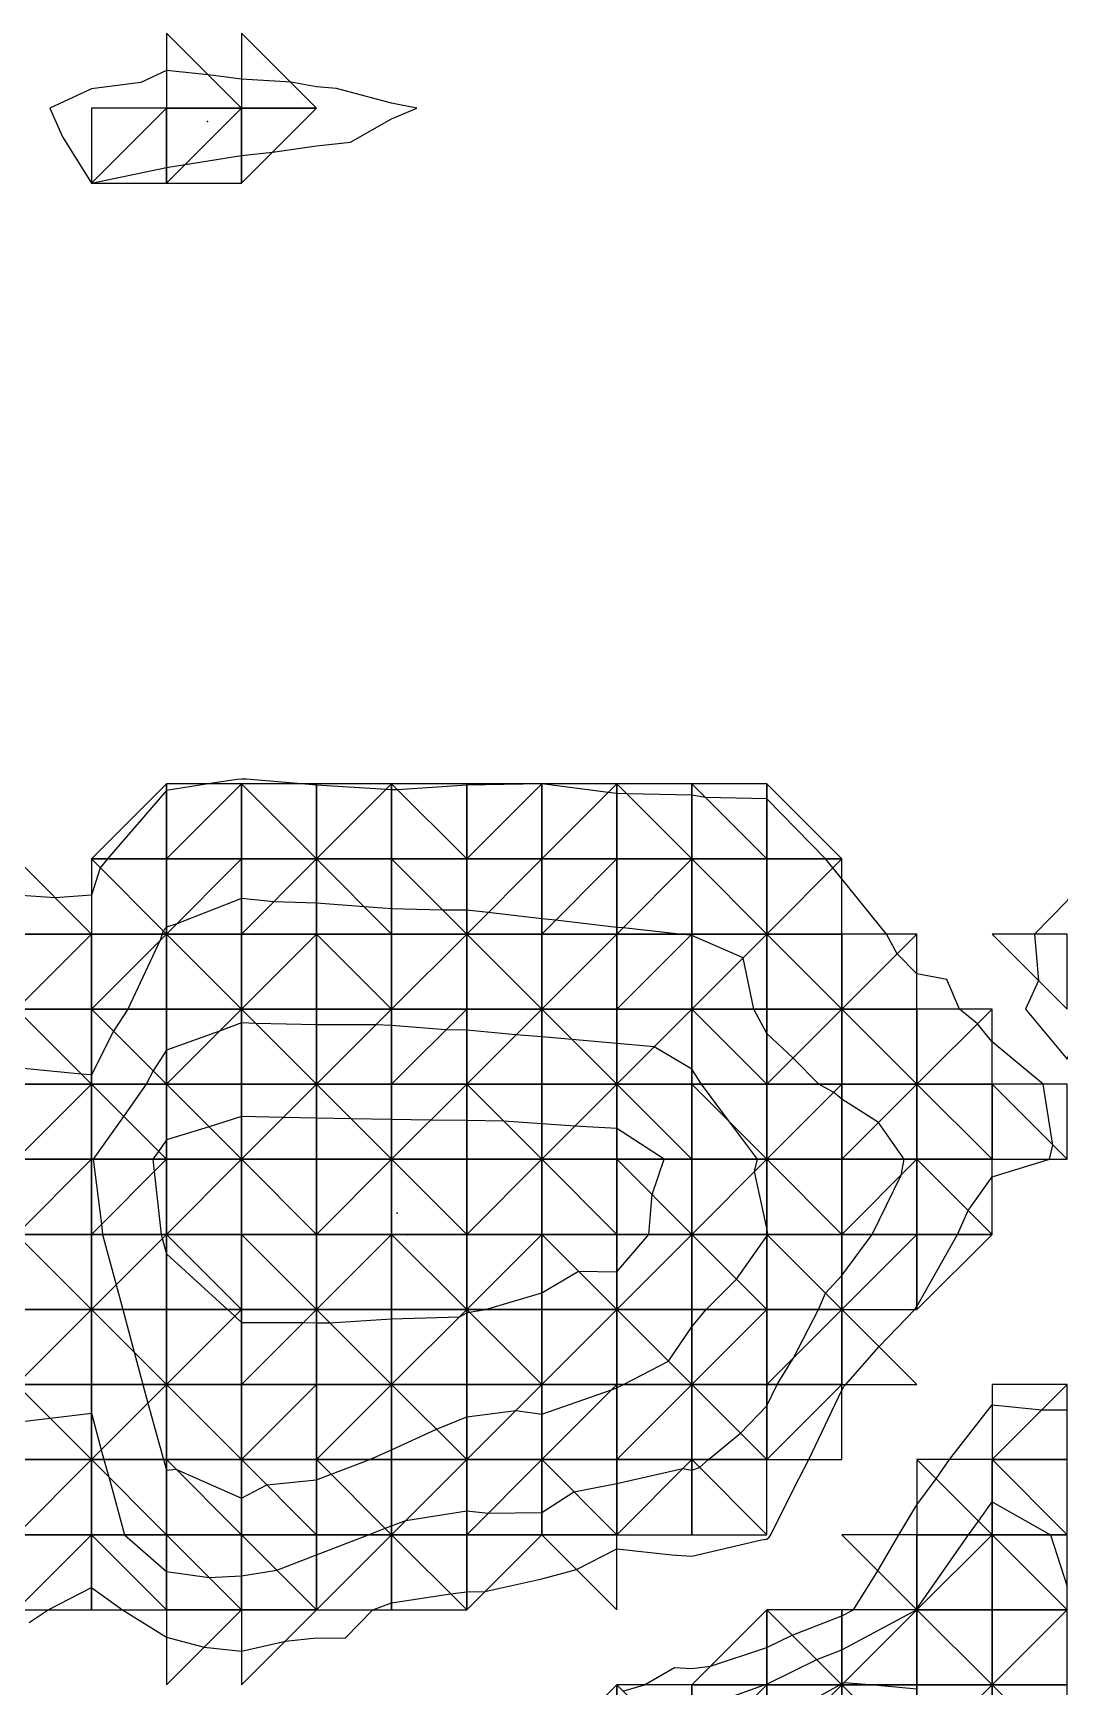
# Model space of a CAD drawing. Header units: metres. Extents: x 4732344 to 4732577, y 2266116 to 2266284.
# Drawn here: x 4732522.39 to 4732529.23, y 2266236.22 to 2266247.23 of the extents above; entities that cross this region are included whole.
import ezdxf

# ---------------------------------------------------------------- set-up
doc = ezdxf.new("R2010")
doc.units = ezdxf.units.M
doc.layers.add('TIN', color=5, linetype='Continuous')

msp = doc.modelspace()

# ---------------------------------------------------------------- linework, layer by layer
at = {"layer": 'corte', "color": 1}
for points in [[(4732526.32, 2266236.194, 1328.571), (4732526.464, 2266236.235, 1328.583), (4732526.663, 2266236.351, 1328.591), (4732526.779, 2266236.345, 1328.606), (4732526.903, 2266236.359, 1328.61), (4732527.279, 2266236.484, 1328.612), (4732527.447, 2266236.567, 1328.613), (4732527.779, 2266236.694, 1328.617), (4732527.855, 2266236.735, 1328.617), (4732528.019, 2266236.995, 1328.605), (4732528.157, 2266237.235, 1328.593), (4732528.279, 2266237.435, 1328.583), (4732528.406, 2266237.608, 1328.575), (4732528.495, 2266237.735, 1328.57), (4732528.779, 2266238.099, 1328.567), (4732529.11, 2266238.066, 1328.613), (4732529.279, 2266238.066, 1328.637)], [(4732526.779, 2266236.063, 1328.532), (4732527.264, 2266236.235, 1328.528), (4732527.279, 2266236.24, 1328.529), (4732527.611, 2266236.403, 1328.531), (4732527.779, 2266236.468, 1328.533), (4732528.275, 2266236.735, 1328.535), (4732528.276, 2266236.738, 1328.535), (4732528.279, 2266236.742, 1328.534), (4732528.622, 2266237.235, 1328.512), (4732528.689, 2266237.325, 1328.508), (4732528.779, 2266237.454, 1328.502), (4732529.169, 2266237.235, 1328.534), (4732529.279, 2266236.889, 1328.565)], [(4732527.279, 2266235.966, 1328.448), (4732527.764, 2266236.235, 1328.449), (4732527.774, 2266236.24, 1328.449), (4732527.779, 2266236.242, 1328.449), (4732527.794, 2266236.25, 1328.449), (4732527.993, 2266236.235, 1328.458), (4732528.279, 2266236.208, 1328.472)]]:
    msp.add_polyline3d(points, dxfattribs=at)
at = {"layer": 'lleno', "color": 3}
for points in [[(4732524.779, 2266246.768, 1328.031), (4732524.411, 2266246.867, 1328.02), (4732524.279, 2266246.878, 1328.015), (4732524.107, 2266246.907, 1328.01), (4732523.779, 2266246.929, 1327.998), (4732523.557, 2266246.957, 1327.991), (4732523.279, 2266246.985, 1327.981), (4732523.109, 2266246.905, 1327.975), (4732522.779, 2266246.863, 1327.962), (4732522.501, 2266246.735, 1327.951), (4732522.587, 2266246.543, 1327.951), (4732522.779, 2266246.235, 1327.954), (4732523.279, 2266246.34, 1327.973), (4732523.404, 2266246.36, 1327.977), (4732523.779, 2266246.419, 1327.99), (4732523.985, 2266246.441, 1327.996), (4732524.279, 2266246.485, 1328.006), (4732524.506, 2266246.508, 1328.016), (4732524.779, 2266246.664, 1328.029), (4732524.946, 2266246.735, 1328.036), (4732524.779, 2266246.768, 1328.031)], [(4732522.364, 2266236.65, 1328.211), (4732522.491, 2266236.735, 1328.217), (4732522.779, 2266236.883, 1328.263), (4732522.986, 2266236.735, 1328.287), (4732523.279, 2266236.553, 1328.339), (4732523.529, 2266236.485, 1328.384), (4732523.779, 2266236.459, 1328.422), (4732524.071, 2266236.527, 1328.449), (4732524.279, 2266236.548, 1328.472), (4732524.469, 2266236.545, 1328.495), (4732524.654, 2266236.735, 1328.497), (4732524.779, 2266236.781, 1328.509), (4732525.172, 2266236.842, 1328.552), (4732525.279, 2266236.855, 1328.564), (4732525.4, 2266236.856, 1328.579), (4732525.779, 2266236.942, 1328.619), (4732526.01, 2266237.004, 1328.643), (4732526.279, 2266237.142, 1328.666), (4732526.645, 2266237.101, 1328.714), (4732526.779, 2266237.092, 1328.731), (4732527.244, 2266237.2, 1328.758), (4732527.279, 2266237.206, 1328.759), (4732527.295, 2266237.219, 1328.758), (4732527.306, 2266237.235, 1328.758), (4732527.462, 2266237.552, 1328.741), (4732527.558, 2266237.735, 1328.731), (4732527.779, 2266238.197, 1328.706), (4732527.792, 2266238.222, 1328.704), (4732527.805, 2266238.235, 1328.704), (4732528.026, 2266238.488, 1328.694), (4732528.265, 2266238.735, 1328.717), (4732528.279, 2266238.754, 1328.719), (4732528.548, 2266239.235, 1328.775), (4732528.619, 2266239.395, 1328.791), (4732528.779, 2266239.619, 1328.821), (4732529.161, 2266239.735, 1328.867), (4732529.184, 2266239.83, 1328.858), (4732529.119, 2266240.235, 1328.796), (4732528.779, 2266240.518, 1328.711), (4732528.682, 2266240.638, 1328.682), (4732528.562, 2266240.735, 1328.652), (4732528.477, 2266240.933, 1328.614), (4732528.279, 2266240.971, 1328.581), (4732528.147, 2266241.103, 1328.545), (4732528.077, 2266241.235, 1328.518), (4732527.779, 2266241.603, 1328.428), (4732527.719, 2266241.675, 1328.41), (4732527.67, 2266241.735, 1328.395), (4732527.279, 2266242.135, 1328.288), (4732526.87, 2266242.144, 1328.267), (4732526.779, 2266242.161, 1328.262), (4732526.345, 2266242.169, 1328.243), (4732526.279, 2266242.17, 1328.241), (4732526.221, 2266242.177, 1328.237), (4732525.779, 2266242.235, 1328.213), (4732525.279, 2266242.227, 1328.195), (4732524.818, 2266242.196, 1328.189), (4732524.779, 2266242.196, 1328.189), (4732524.742, 2266242.198, 1328.188), (4732524.279, 2266242.227, 1328.174), (4732524.179, 2266242.235, 1328.171), (4732523.81, 2266242.266, 1328.133), (4732523.779, 2266242.266, 1328.129), (4732523.75, 2266242.264, 1328.125), (4732523.557, 2266242.235, 1328.102), (4732523.279, 2266242.19, 1328.095), (4732522.887, 2266241.735, 1328.128), (4732522.838, 2266241.676, 1328.133), (4732522.779, 2266241.494, 1328.149), (4732522.537, 2266241.477, 1328.144), (4732522.279, 2266241.493, 1328.135)], [(4732529.779, 2266241.105, 1328.776), (4732529.882, 2266241.235, 1328.774), (4732530.048, 2266241.466, 1328.767), (4732530.279, 2266241.678, 1328.772), (4732530.334, 2266241.735, 1328.772), (4732530.279, 2266241.848, 1328.75), (4732530.141, 2266242.097, 1328.698), (4732529.85, 2266242.235, 1328.639), (4732529.797, 2266242.253, 1328.629), (4732529.779, 2266242.257, 1328.626), (4732529.753, 2266242.261, 1328.622), (4732529.729, 2266242.235, 1328.622), (4732529.461, 2266242.053, 1328.608), (4732529.421, 2266241.735, 1328.644), (4732529.279, 2266241.457, 1328.66), (4732529.062, 2266241.235, 1328.658), (4732529.089, 2266240.925, 1328.702), (4732529.003, 2266240.735, 1328.715), (4732529.279, 2266240.402, 1328.797), (4732529.377, 2266240.637, 1328.781), (4732529.422, 2266240.735, 1328.774), (4732529.779, 2266241.105, 1328.776)], [(4732526.279, 2266237.577, 1328.734), (4732526.719, 2266237.675, 1328.78), (4732526.779, 2266237.665, 1328.789), (4732526.831, 2266237.683, 1328.794), (4732526.891, 2266237.735, 1328.797), (4732527.103, 2266237.911, 1328.799), (4732527.279, 2266238.093, 1328.793), (4732527.347, 2266238.235, 1328.785), (4732527.453, 2266238.409, 1328.777), (4732527.623, 2266238.735, 1328.76), (4732527.67, 2266238.844, 1328.753), (4732527.779, 2266238.961, 1328.756), (4732527.981, 2266239.235, 1328.794), (4732528.174, 2266239.63, 1328.836), (4732528.194, 2266239.735, 1328.829), (4732528.023, 2266239.979, 1328.773), (4732527.779, 2266240.135, 1328.718), (4732527.724, 2266240.18, 1328.705), (4732527.626, 2266240.235, 1328.684), (4732527.453, 2266240.409, 1328.636), (4732527.279, 2266240.573, 1328.59), (4732527.191, 2266240.735, 1328.557), (4732527.12, 2266241.076, 1328.503), (4732526.779, 2266241.226, 1328.472), (4732526.771, 2266241.227, 1328.471), (4732526.696, 2266241.235, 1328.467), (4732526.321, 2266241.277, 1328.447), (4732526.279, 2266241.278, 1328.446), (4732525.871, 2266241.327, 1328.424), (4732525.779, 2266241.337, 1328.421), (4732525.423, 2266241.379, 1328.408), (4732525.279, 2266241.393, 1328.403), (4732525.121, 2266241.393, 1328.4), (4732524.779, 2266241.404, 1328.392), (4732524.598, 2266241.416, 1328.387), (4732524.279, 2266241.441, 1328.377), (4732523.994, 2266241.45, 1328.37), (4732523.779, 2266241.472, 1328.344), (4732523.348, 2266241.304, 1328.307), (4732523.279, 2266241.281, 1328.301), (4732523.258, 2266241.256, 1328.301), (4732523.251, 2266241.235, 1328.303), (4732523.238, 2266241.194, 1328.307), (4732523.022, 2266240.735, 1328.343), (4732522.926, 2266240.588, 1328.351), (4732522.779, 2266240.297, 1328.372), (4732522.711, 2266240.303, 1328.364), (4732522.279, 2266240.343, 1328.348)], [(4732525.779, 2266238.038, 1328.738), (4732526.244, 2266238.2, 1328.783), (4732526.279, 2266238.212, 1328.787), (4732526.324, 2266238.235, 1328.791), (4732526.624, 2266238.39, 1328.816), (4732526.779, 2266238.62, 1328.818), (4732526.875, 2266238.735, 1328.821), (4732527.077, 2266238.937, 1328.822), (4732527.279, 2266239.222, 1328.809), (4732527.283, 2266239.231, 1328.809), (4732527.286, 2266239.235, 1328.809), (4732527.279, 2266239.277, 1328.805), (4732527.197, 2266239.653, 1328.797), (4732527.217, 2266239.735, 1328.79), (4732527.029, 2266239.985, 1328.731), (4732526.843, 2266240.235, 1328.691), (4732526.779, 2266240.335, 1328.677), (4732526.529, 2266240.485, 1328.649), (4732526.279, 2266240.507, 1328.639), (4732525.982, 2266240.532, 1328.63), (4732525.779, 2266240.55, 1328.624), (4732525.607, 2266240.563, 1328.619), (4732525.279, 2266240.596, 1328.608), (4732525.141, 2266240.598, 1328.605), (4732524.779, 2266240.627, 1328.593), (4732524.674, 2266240.63, 1328.591), (4732524.279, 2266240.63, 1328.583), (4732523.874, 2266240.64, 1328.574), (4732523.779, 2266240.643, 1328.564), (4732523.633, 2266240.589, 1328.551), (4732523.279, 2266240.462, 1328.519), (4732523.19, 2266240.324, 1328.526), (4732523.144, 2266240.235, 1328.533), (4732522.993, 2266240.021, 1328.543), (4732522.791, 2266239.735, 1328.555), (4732522.846, 2266239.302, 1328.561), (4732522.853, 2266239.235, 1328.56), (4732522.943, 2266238.899, 1328.56), (4732522.988, 2266238.735, 1328.561), (4732523.064, 2266238.45, 1328.561), (4732523.122, 2266238.235, 1328.561), (4732523.155, 2266238.111, 1328.561), (4732523.259, 2266237.735, 1328.562), (4732523.279, 2266237.664, 1328.562), (4732523.342, 2266237.672, 1328.572), (4732523.779, 2266237.478, 1328.621), (4732523.947, 2266237.567, 1328.627), (4732524.279, 2266237.6, 1328.635), (4732524.376, 2266237.638, 1328.639), (4732524.634, 2266237.735, 1328.647), (4732524.779, 2266237.801, 1328.653), (4732525.077, 2266237.937, 1328.664), (4732525.279, 2266238.02, 1328.678), (4732525.606, 2266238.062, 1328.715), (4732525.779, 2266238.038, 1328.738)], [(4732524.509, 2266240.005, 1328.769), (4732524.279, 2266240.01, 1328.764), (4732524.057, 2266240.013, 1328.759), (4732523.779, 2266240.019, 1328.753), (4732523.563, 2266239.951, 1328.733), (4732523.279, 2266239.864, 1328.706), (4732523.226, 2266239.788, 1328.709), (4732523.188, 2266239.735, 1328.711), (4732523.198, 2266239.654, 1328.724), (4732523.244, 2266239.235, 1328.715), (4732523.251, 2266239.207, 1328.715), (4732523.279, 2266239.106, 1328.715), (4732523.685, 2266238.735, 1328.759), (4732523.734, 2266238.69, 1328.764), (4732523.779, 2266238.649, 1328.763), (4732524.193, 2266238.649, 1328.772), (4732524.279, 2266238.647, 1328.773), (4732524.367, 2266238.647, 1328.775), (4732524.779, 2266238.672, 1328.784), (4732525.231, 2266238.687, 1328.794), (4732525.279, 2266238.712, 1328.796), (4732525.298, 2266238.716, 1328.796), (4732525.404, 2266238.735, 1328.799), (4732525.779, 2266238.845, 1328.811), (4732526.025, 2266238.989, 1328.821), (4732526.279, 2266238.985, 1328.83), (4732526.493, 2266239.235, 1328.839), (4732526.514, 2266239.5, 1328.849), (4732526.594, 2266239.735, 1328.846), (4732526.279, 2266239.94, 1328.813), (4732525.999, 2266239.955, 1328.806), (4732525.779, 2266239.972, 1328.799), (4732525.526, 2266239.988, 1328.792), (4732525.279, 2266239.993, 1328.786), (4732525.04, 2266239.996, 1328.781), (4732524.779, 2266239.999, 1328.775), (4732524.509, 2266240.005, 1328.769)], [(4732522.279, 2266237.985, 1328.357), (4732522.503, 2266238.011, 1328.366), (4732522.779, 2266238.044, 1328.406), (4732522.844, 2266237.8, 1328.406), (4732522.862, 2266237.735, 1328.406), (4732522.894, 2266237.62, 1328.407), (4732522.999, 2266237.235, 1328.407), (4732523.279, 2266236.99, 1328.438), (4732523.564, 2266236.95, 1328.476), (4732523.779, 2266236.96, 1328.502), (4732524.015, 2266236.999, 1328.508), (4732524.279, 2266237.1, 1328.524), (4732524.625, 2266237.235, 1328.556), (4732524.736, 2266237.278, 1328.567), (4732524.779, 2266237.294, 1328.571), (4732524.874, 2266237.33, 1328.58), (4732525.279, 2266237.395, 1328.625), (4732525.422, 2266237.378, 1328.643), (4732525.779, 2266237.382, 1328.687), (4732525.993, 2266237.521, 1328.703), (4732526.279, 2266237.577, 1328.734)]]:
    msp.add_polyline3d(points, dxfattribs=at)
at = {"layer": 'lleno_centroid', "color": 2}
for p in [(4732523.553, 2266246.647, 1327.987), (4732524.815, 2266239.376, 1328.811), (4732524.886, 2266239.232, 1328.707)]:
    msp.add_point(p, dxfattribs=at)
at = {"layer": 'TIN', "color": 5}
for points in [[(4732523.779, 2266246.735, 0.112), (4732523.279, 2266247.235, 0.085), (4732523.279, 2266246.735, 0.115)], [(4732523.779, 2266247.235, 0.081), (4732523.779, 2266246.735, 0.112), (4732524.279, 2266246.735, 0.11)], [(4732523.279, 2266246.235, 0.096), (4732523.279, 2266246.735, 0.115), (4732522.779, 2266246.235, 0.1)], [(4732523.279, 2266246.735, 0.115), (4732522.779, 2266246.735, 0.11), (4732522.779, 2266246.235, 0.1)], [(4732523.279, 2266246.235, 0.096), (4732523.779, 2266246.235, 0.093), (4732523.779, 2266246.735, 0.112)], [(4732523.779, 2266246.735, 0.112), (4732523.279, 2266246.735, 0.115), (4732523.279, 2266246.235, 0.096)], [(4732524.279, 2266246.735, 0.11), (4732523.779, 2266246.735, 0.112), (4732523.779, 2266246.235, 0.093)], [(4732522.779, 2266241.735, 0.086), (4732523.279, 2266241.735, 0.151), (4732523.279, 2266242.235, 0.095)], [(4732523.779, 2266242.235, 0.104), (4732523.279, 2266242.235, 0.095), (4732523.279, 2266241.735, 0.151)], [(4732523.279, 2266241.735, 0.151), (4732523.779, 2266241.735, 0.169), (4732523.779, 2266242.235, 0.104)], [(4732523.779, 2266241.735, 0.169), (4732524.279, 2266241.735, 0.163), (4732523.779, 2266242.235, 0.104)], [(4732523.779, 2266242.235, 0.104), (4732524.279, 2266241.735, 0.163), (4732524.279, 2266242.235, 0.099)], [(4732524.779, 2266242.235, 0.095), (4732524.279, 2266242.235, 0.099), (4732524.279, 2266241.735, 0.163)], [(4732524.279, 2266241.735, 0.163), (4732524.779, 2266241.735, 0.159), (4732524.779, 2266242.235, 0.095)], [(4732524.779, 2266242.235, 0.095), (4732524.779, 2266241.735, 0.159), (4732525.279, 2266241.735, 0.159)], [(4732525.279, 2266242.235, 0.099), (4732524.779, 2266242.235, 0.095), (4732525.279, 2266241.735, 0.159)], [(4732525.279, 2266241.735, 0.159), (4732525.779, 2266242.235, 0.1), (4732525.279, 2266242.235, 0.099)], [(4732525.279, 2266241.735, 0.159), (4732525.779, 2266241.735, 0.153), (4732525.779, 2266242.235, 0.1)], [(4732525.779, 2266242.235, 0.1), (4732525.779, 2266241.735, 0.153), (4732526.279, 2266242.235, 0.093)], [(4732526.279, 2266242.235, 0.093), (4732525.779, 2266241.735, 0.153), (4732526.279, 2266241.735, 0.147)], [(4732526.279, 2266241.735, 0.147), (4732526.779, 2266241.735, 0.146), (4732526.279, 2266242.235, 0.093)], [(4732526.779, 2266241.735, 0.146), (4732526.779, 2266242.235, 0.092), (4732526.279, 2266242.235, 0.093)], [(4732527.279, 2266241.735, 0.136), (4732527.279, 2266242.235, 0.091), (4732526.779, 2266242.235, 0.092)], [(4732526.779, 2266242.235, 0.092), (4732526.779, 2266241.735, 0.146), (4732527.279, 2266241.735, 0.136)], [(4732527.779, 2266241.735, 0.09), (4732527.279, 2266242.235, 0.091), (4732527.279, 2266241.735, 0.136)], [(4732522.279, 2266241.735, 0.084), (4732522.279, 2266241.235, 0.117), (4732522.779, 2266241.235, 0.115)], [(4732523.279, 2266241.235, 0.205), (4732523.279, 2266241.735, 0.151), (4732522.779, 2266241.735, 0.086)], [(4732522.779, 2266241.735, 0.086), (4732522.779, 2266241.235, 0.115), (4732523.279, 2266241.235, 0.205)], [(4732523.779, 2266241.735, 0.169), (4732523.279, 2266241.235, 0.205), (4732523.779, 2266241.235, 0.228)], [(4732523.279, 2266241.735, 0.151), (4732523.279, 2266241.235, 0.205), (4732523.779, 2266241.735, 0.169)], [(4732523.779, 2266241.235, 0.228), (4732524.279, 2266241.235, 0.226), (4732524.279, 2266241.735, 0.163)], [(4732524.279, 2266241.735, 0.163), (4732523.779, 2266241.735, 0.169), (4732523.779, 2266241.235, 0.228)], [(4732524.279, 2266241.735, 0.163), (4732524.279, 2266241.235, 0.226), (4732524.779, 2266241.235, 0.221)], [(4732524.779, 2266241.235, 0.221), (4732524.779, 2266241.735, 0.159), (4732524.279, 2266241.735, 0.163)], [(4732525.279, 2266241.235, 0.219), (4732524.779, 2266241.735, 0.159), (4732524.779, 2266241.235, 0.221)], [(4732525.279, 2266241.235, 0.219), (4732525.279, 2266241.735, 0.159), (4732524.779, 2266241.735, 0.159)], [(4732525.779, 2266241.735, 0.153), (4732525.279, 2266241.735, 0.159), (4732525.279, 2266241.235, 0.219)], [(4732525.279, 2266241.235, 0.219), (4732525.779, 2266241.235, 0.212), (4732525.779, 2266241.735, 0.153)], [(4732526.279, 2266241.235, 0.205), (4732526.279, 2266241.735, 0.147), (4732525.779, 2266241.235, 0.212)], [(4732526.279, 2266241.735, 0.147), (4732525.779, 2266241.735, 0.153), (4732525.779, 2266241.235, 0.212)], [(4732526.779, 2266241.735, 0.146), (4732526.279, 2266241.735, 0.147), (4732526.279, 2266241.235, 0.205)], [(4732526.279, 2266241.235, 0.205), (4732526.779, 2266241.235, 0.199), (4732526.779, 2266241.735, 0.146)], [(4732526.779, 2266241.735, 0.146), (4732526.779, 2266241.235, 0.199), (4732527.279, 2266241.235, 0.174)], [(4732526.779, 2266241.735, 0.146), (4732527.279, 2266241.235, 0.174), (4732527.279, 2266241.735, 0.136)], [(4732527.779, 2266241.735, 0.09), (4732527.279, 2266241.235, 0.174), (4732527.779, 2266241.235, 0.128)], [(4732527.279, 2266241.735, 0.136), (4732527.279, 2266241.235, 0.174), (4732527.779, 2266241.735, 0.09)], [(4732522.779, 2266241.235, 0.115), (4732522.279, 2266240.735, 0.149), (4732522.779, 2266240.735, 0.144)], [(4732522.779, 2266241.235, 0.115), (4732522.279, 2266241.235, 0.117), (4732522.279, 2266240.735, 0.149)], [(4732522.779, 2266240.735, 0.144), (4732523.279, 2266240.735, 0.259), (4732523.279, 2266241.235, 0.205)], [(4732523.279, 2266241.235, 0.205), (4732522.779, 2266241.235, 0.115), (4732522.779, 2266240.735, 0.144)], [(4732523.279, 2266241.235, 0.205), (4732523.779, 2266240.735, 0.286), (4732523.779, 2266241.235, 0.228)], [(4732523.279, 2266240.735, 0.259), (4732523.779, 2266240.735, 0.286), (4732523.279, 2266241.235, 0.205)], [(4732523.779, 2266240.735, 0.286), (4732524.279, 2266241.235, 0.226), (4732523.779, 2266241.235, 0.228)], [(4732524.279, 2266240.735, 0.284), (4732524.279, 2266241.235, 0.226), (4732523.779, 2266240.735, 0.286)], [(4732524.779, 2266240.735, 0.284), (4732524.279, 2266241.235, 0.226), (4732524.279, 2266240.735, 0.284)], [(4732524.779, 2266241.235, 0.221), (4732524.279, 2266241.235, 0.226), (4732524.779, 2266240.735, 0.284)], [(4732524.779, 2266241.235, 0.221), (4732524.779, 2266240.735, 0.284), (4732525.279, 2266241.235, 0.219)], [(4732524.779, 2266240.735, 0.284), (4732525.279, 2266240.735, 0.278), (4732525.279, 2266241.235, 0.219)], [(4732525.779, 2266240.735, 0.27), (4732525.279, 2266241.235, 0.219), (4732525.279, 2266240.735, 0.278)], [(4732525.779, 2266241.235, 0.212), (4732525.279, 2266241.235, 0.219), (4732525.779, 2266240.735, 0.27)], [(4732525.779, 2266240.735, 0.27), (4732526.279, 2266240.735, 0.263), (4732526.279, 2266241.235, 0.205)], [(4732526.279, 2266241.235, 0.205), (4732525.779, 2266241.235, 0.212), (4732525.779, 2266240.735, 0.27)], [(4732526.279, 2266240.735, 0.263), (4732526.779, 2266240.735, 0.256), (4732526.779, 2266241.235, 0.199)], [(4732526.279, 2266240.735, 0.263), (4732526.779, 2266241.235, 0.199), (4732526.279, 2266241.235, 0.205)], [(4732527.279, 2266240.735, 0.188), (4732527.279, 2266241.235, 0.174), (4732526.779, 2266240.735, 0.256)], [(4732527.279, 2266241.235, 0.174), (4732526.779, 2266241.235, 0.199), (4732526.779, 2266240.735, 0.256)], [(4732527.779, 2266241.235, 0.128), (4732527.279, 2266241.235, 0.174), (4732527.779, 2266240.735, 0.153)], [(4732527.779, 2266240.735, 0.153), (4732527.279, 2266241.235, 0.174), (4732527.279, 2266240.735, 0.188)], [(4732527.779, 2266240.735, 0.153), (4732528.279, 2266241.235, 0.081), (4732527.779, 2266241.235, 0.128)], [(4732528.279, 2266240.735, 0.117), (4732528.279, 2266241.235, 0.081), (4732527.779, 2266240.735, 0.153)], [(4732528.779, 2266241.235, 0.074), (4732529.279, 2266240.735, 0.116), (4732529.279, 2266241.235, 0.12)], [(4732522.279, 2266240.235, 0.214), (4732522.779, 2266240.235, 0.208), (4732522.279, 2266240.735, 0.149)], [(4732522.279, 2266240.735, 0.149), (4732522.779, 2266240.235, 0.208), (4732522.779, 2266240.735, 0.144)], [(4732522.779, 2266240.735, 0.144), (4732522.779, 2266240.235, 0.208), (4732523.279, 2266240.235, 0.334)], [(4732523.279, 2266240.235, 0.334), (4732523.279, 2266240.735, 0.259), (4732522.779, 2266240.735, 0.144)], [(4732523.279, 2266240.735, 0.259), (4732523.279, 2266240.235, 0.334), (4732523.779, 2266240.735, 0.286)], [(4732523.779, 2266240.735, 0.286), (4732523.279, 2266240.235, 0.334), (4732523.779, 2266240.235, 0.362)], [(4732523.779, 2266240.735, 0.286), (4732524.279, 2266240.235, 0.36), (4732524.279, 2266240.735, 0.284)], [(4732523.779, 2266240.235, 0.362), (4732524.279, 2266240.235, 0.36), (4732523.779, 2266240.735, 0.286)], [(4732524.279, 2266240.235, 0.36), (4732524.779, 2266240.735, 0.284), (4732524.279, 2266240.735, 0.284)], [(4732524.779, 2266240.235, 0.358), (4732524.779, 2266240.735, 0.284), (4732524.279, 2266240.235, 0.36)], [(4732525.279, 2266240.735, 0.278), (4732524.779, 2266240.735, 0.284), (4732524.779, 2266240.235, 0.358)], [(4732524.779, 2266240.235, 0.358), (4732525.279, 2266240.235, 0.357), (4732525.279, 2266240.735, 0.278)], [(4732525.779, 2266240.735, 0.27), (4732525.279, 2266240.235, 0.357), (4732525.779, 2266240.235, 0.351)], [(4732525.779, 2266240.735, 0.27), (4732525.279, 2266240.735, 0.278), (4732525.279, 2266240.235, 0.357)], [(4732525.779, 2266240.735, 0.27), (4732526.279, 2266240.235, 0.344), (4732526.279, 2266240.735, 0.263)], [(4732525.779, 2266240.235, 0.351), (4732526.279, 2266240.235, 0.344), (4732525.779, 2266240.735, 0.27)], [(4732526.779, 2266240.235, 0.311), (4732526.779, 2266240.735, 0.256), (4732526.279, 2266240.235, 0.344)], [(4732526.779, 2266240.735, 0.256), (4732526.279, 2266240.735, 0.263), (4732526.279, 2266240.235, 0.344)], [(4732526.779, 2266240.735, 0.256), (4732527.279, 2266240.235, 0.225), (4732527.279, 2266240.735, 0.188)], [(4732526.779, 2266240.235, 0.311), (4732527.279, 2266240.235, 0.225), (4732526.779, 2266240.735, 0.256)], [(4732527.779, 2266240.735, 0.153), (4732527.279, 2266240.235, 0.225), (4732527.779, 2266240.235, 0.189)], [(4732527.279, 2266240.735, 0.188), (4732527.279, 2266240.235, 0.225), (4732527.779, 2266240.735, 0.153)], [(4732527.779, 2266240.735, 0.153), (4732528.279, 2266240.235, 0.154), (4732528.279, 2266240.735, 0.117)], [(4732527.779, 2266240.235, 0.189), (4732528.279, 2266240.235, 0.154), (4732527.779, 2266240.735, 0.153)], [(4732528.779, 2266240.235, 0.117), (4732528.779, 2266240.735, 0.087), (4732528.279, 2266240.235, 0.154)], [(4732528.279, 2266240.235, 0.154), (4732528.779, 2266240.735, 0.087), (4732528.279, 2266240.735, 0.117)], [(4732522.779, 2266239.735, 0.297), (4732522.779, 2266240.235, 0.208), (4732522.279, 2266239.735, 0.3)], [(4732522.279, 2266239.735, 0.3), (4732522.779, 2266240.235, 0.208), (4732522.279, 2266240.235, 0.214)], [(4732523.279, 2266239.735, 0.423), (4732523.279, 2266240.235, 0.334), (4732522.779, 2266240.235, 0.208)], [(4732523.279, 2266239.735, 0.423), (4732522.779, 2266240.235, 0.208), (4732522.779, 2266239.735, 0.297)], [(4732523.779, 2266240.235, 0.362), (4732523.279, 2266240.235, 0.334), (4732523.779, 2266239.735, 0.45)], [(4732523.279, 2266240.235, 0.334), (4732523.279, 2266239.735, 0.423), (4732523.779, 2266239.735, 0.45)], [(4732524.279, 2266239.735, 0.449), (4732524.279, 2266240.235, 0.36), (4732523.779, 2266239.735, 0.45)], [(4732523.779, 2266239.735, 0.45), (4732524.279, 2266240.235, 0.36), (4732523.779, 2266240.235, 0.362)], [(4732524.779, 2266240.235, 0.358), (4732524.279, 2266240.235, 0.36), (4732524.779, 2266239.735, 0.447)], [(4732524.779, 2266239.735, 0.447), (4732524.279, 2266240.235, 0.36), (4732524.279, 2266239.735, 0.449)], [(4732524.779, 2266240.235, 0.358), (4732524.779, 2266239.735, 0.447), (4732525.279, 2266240.235, 0.357)], [(4732525.279, 2266240.235, 0.357), (4732524.779, 2266239.735, 0.447), (4732525.279, 2266239.735, 0.446)], [(4732525.779, 2266239.735, 0.444), (4732525.279, 2266240.235, 0.357), (4732525.279, 2266239.735, 0.446)], [(4732525.779, 2266240.235, 0.351), (4732525.279, 2266240.235, 0.357), (4732525.779, 2266239.735, 0.444)], [(4732526.279, 2266240.235, 0.344), (4732525.779, 2266239.735, 0.444), (4732526.279, 2266239.735, 0.439)], [(4732525.779, 2266240.235, 0.351), (4732525.779, 2266239.735, 0.444), (4732526.279, 2266240.235, 0.344)], [(4732526.279, 2266240.235, 0.344), (4732526.779, 2266239.735, 0.377), (4732526.779, 2266240.235, 0.311)], [(4732526.279, 2266240.235, 0.344), (4732526.279, 2266239.735, 0.439), (4732526.779, 2266239.735, 0.377)], [(4732527.279, 2266239.735, 0.289), (4732527.279, 2266240.235, 0.225), (4732526.779, 2266240.235, 0.311)], [(4732526.779, 2266240.235, 0.311), (4732526.779, 2266239.735, 0.377), (4732527.279, 2266239.735, 0.289)], [(4732527.779, 2266239.735, 0.244), (4732527.779, 2266240.235, 0.189), (4732527.279, 2266239.735, 0.289)], [(4732527.779, 2266240.235, 0.189), (4732527.279, 2266240.235, 0.225), (4732527.279, 2266239.735, 0.289)], [(4732528.279, 2266240.235, 0.154), (4732527.779, 2266240.235, 0.189), (4732527.779, 2266239.735, 0.244)], [(4732527.779, 2266239.735, 0.244), (4732528.279, 2266239.735, 0.191), (4732528.279, 2266240.235, 0.154)], [(4732528.279, 2266240.235, 0.154), (4732528.779, 2266239.735, 0.113), (4732528.779, 2266240.235, 0.117)], [(4732528.279, 2266239.735, 0.191), (4732528.779, 2266239.735, 0.113), (4732528.279, 2266240.235, 0.154)], [(4732528.779, 2266240.235, 0.117), (4732528.779, 2266239.735, 0.113), (4732529.279, 2266239.735, 0.096)], [(4732529.279, 2266239.735, 0.096), (4732529.279, 2266240.235, 0.092), (4732528.779, 2266240.235, 0.117)], [(4732522.279, 2266239.235, 0.285), (4732522.779, 2266239.235, 0.281), (4732522.779, 2266239.735, 0.297)], [(4732522.779, 2266239.735, 0.297), (4732522.279, 2266239.735, 0.3), (4732522.279, 2266239.235, 0.285)], [(4732522.779, 2266239.735, 0.297), (4732522.779, 2266239.235, 0.281), (4732523.279, 2266239.735, 0.423)], [(4732522.779, 2266239.235, 0.281), (4732523.279, 2266239.235, 0.409), (4732523.279, 2266239.735, 0.423)], [(4732523.279, 2266239.235, 0.409), (4732523.779, 2266239.235, 0.439), (4732523.779, 2266239.735, 0.45)], [(4732523.779, 2266239.735, 0.45), (4732523.279, 2266239.735, 0.423), (4732523.279, 2266239.235, 0.409)], [(4732523.779, 2266239.735, 0.45), (4732524.279, 2266239.235, 0.437), (4732524.279, 2266239.735, 0.449)], [(4732523.779, 2266239.235, 0.439), (4732524.279, 2266239.235, 0.437), (4732523.779, 2266239.735, 0.45)], [(4732524.279, 2266239.735, 0.449), (4732524.279, 2266239.235, 0.437), (4732524.779, 2266239.735, 0.447)], [(4732524.779, 2266239.735, 0.447), (4732524.279, 2266239.235, 0.437), (4732524.779, 2266239.235, 0.435)], [(4732524.779, 2266239.735, 0.447), (4732525.279, 2266239.235, 0.434), (4732525.279, 2266239.735, 0.446)], [(4732524.779, 2266239.235, 0.435), (4732525.279, 2266239.235, 0.434), (4732524.779, 2266239.735, 0.447)], [(4732525.279, 2266239.735, 0.446), (4732525.279, 2266239.235, 0.434), (4732525.779, 2266239.735, 0.444)], [(4732525.779, 2266239.735, 0.444), (4732525.279, 2266239.235, 0.434), (4732525.779, 2266239.235, 0.432)], [(4732525.779, 2266239.735, 0.444), (4732525.779, 2266239.235, 0.432), (4732526.279, 2266239.235, 0.433)], [(4732526.279, 2266239.235, 0.433), (4732526.279, 2266239.735, 0.439), (4732525.779, 2266239.735, 0.444)], [(4732526.779, 2266239.235, 0.356), (4732526.279, 2266239.735, 0.439), (4732526.279, 2266239.235, 0.433)], [(4732526.779, 2266239.735, 0.377), (4732526.279, 2266239.735, 0.439), (4732526.779, 2266239.235, 0.356)], [(4732527.279, 2266239.235, 0.301), (4732527.279, 2266239.735, 0.289), (4732526.779, 2266239.235, 0.356)], [(4732526.779, 2266239.235, 0.356), (4732527.279, 2266239.735, 0.289), (4732526.779, 2266239.735, 0.377)], [(4732527.279, 2266239.735, 0.289), (4732527.779, 2266239.235, 0.234), (4732527.779, 2266239.735, 0.244)], [(4732527.279, 2266239.235, 0.301), (4732527.779, 2266239.235, 0.234), (4732527.279, 2266239.735, 0.289)], [(4732528.279, 2266239.235, 0.15), (4732528.279, 2266239.735, 0.191), (4732527.779, 2266239.235, 0.234)], [(4732527.779, 2266239.235, 0.234), (4732528.279, 2266239.735, 0.191), (4732527.779, 2266239.735, 0.244)], [(4732528.779, 2266239.235, 0.057), (4732528.779, 2266239.735, 0.113), (4732528.279, 2266239.735, 0.191)], [(4732528.779, 2266239.235, 0.057), (4732528.279, 2266239.735, 0.191), (4732528.279, 2266239.235, 0.15)], [(4732522.279, 2266239.235, 0.285), (4732522.779, 2266238.735, 0.247), (4732522.779, 2266239.235, 0.281)], [(4732522.279, 2266238.735, 0.251), (4732522.779, 2266238.735, 0.247), (4732522.279, 2266239.235, 0.285)], [(4732522.779, 2266238.735, 0.247), (4732523.279, 2266239.235, 0.409), (4732522.779, 2266239.235, 0.281)], [(4732522.779, 2266238.735, 0.247), (4732523.279, 2266238.735, 0.374), (4732523.279, 2266239.235, 0.409)], [(4732523.279, 2266239.235, 0.409), (4732523.279, 2266238.735, 0.374), (4732523.779, 2266238.735, 0.406)], [(4732523.779, 2266238.735, 0.406), (4732523.779, 2266239.235, 0.439), (4732523.279, 2266239.235, 0.409)], [(4732523.779, 2266239.235, 0.439), (4732523.779, 2266238.735, 0.406), (4732524.279, 2266238.735, 0.406)], [(4732524.279, 2266238.735, 0.406), (4732524.279, 2266239.235, 0.437), (4732523.779, 2266239.235, 0.439)], [(4732524.779, 2266239.235, 0.435), (4732524.279, 2266239.235, 0.437), (4732524.279, 2266238.735, 0.406)], [(4732524.779, 2266238.735, 0.404), (4732524.779, 2266239.235, 0.435), (4732524.279, 2266238.735, 0.406)], [(4732525.279, 2266238.735, 0.403), (4732525.279, 2266239.235, 0.434), (4732524.779, 2266239.235, 0.435)], [(4732525.279, 2266238.735, 0.403), (4732524.779, 2266239.235, 0.435), (4732524.779, 2266238.735, 0.404)], [(4732525.779, 2266238.735, 0.391), (4732525.779, 2266239.235, 0.432), (4732525.279, 2266238.735, 0.403)], [(4732525.779, 2266239.235, 0.432), (4732525.279, 2266239.235, 0.434), (4732525.279, 2266238.735, 0.403)], [(4732526.279, 2266238.735, 0.367), (4732525.779, 2266239.235, 0.432), (4732525.779, 2266238.735, 0.391)], [(4732526.279, 2266239.235, 0.433), (4732525.779, 2266239.235, 0.432), (4732526.279, 2266238.735, 0.367)], [(4732526.279, 2266239.235, 0.433), (4732526.279, 2266238.735, 0.367), (4732526.779, 2266239.235, 0.356)], [(4732526.779, 2266239.235, 0.356), (4732526.279, 2266238.735, 0.367), (4732526.779, 2266238.735, 0.309)], [(4732526.779, 2266239.235, 0.356), (4732526.779, 2266238.735, 0.309), (4732527.279, 2266238.735, 0.262)], [(4732527.279, 2266238.735, 0.262), (4732527.279, 2266239.235, 0.301), (4732526.779, 2266239.235, 0.356)], [(4732527.779, 2266238.735, 0.172), (4732527.779, 2266239.235, 0.234), (4732527.279, 2266239.235, 0.301)], [(4732527.779, 2266238.735, 0.172), (4732527.279, 2266239.235, 0.301), (4732527.279, 2266238.735, 0.262)], [(4732527.779, 2266238.735, 0.172), (4732528.279, 2266238.735, 0.098), (4732528.279, 2266239.235, 0.15)], [(4732528.279, 2266239.235, 0.15), (4732527.779, 2266239.235, 0.234), (4732527.779, 2266238.735, 0.172)], [(4732528.279, 2266238.735, 0.098), (4732528.779, 2266239.235, 0.057), (4732528.279, 2266239.235, 0.15)], [(4732522.279, 2266238.235, 0.217), (4732522.779, 2266238.735, 0.247), (4732522.279, 2266238.735, 0.251)], [(4732522.279, 2266238.235, 0.217), (4732522.779, 2266238.235, 0.213), (4732522.779, 2266238.735, 0.247)], [(4732523.279, 2266238.735, 0.374), (4732522.779, 2266238.735, 0.247), (4732523.279, 2266238.235, 0.34)], [(4732522.779, 2266238.735, 0.247), (4732522.779, 2266238.235, 0.213), (4732523.279, 2266238.235, 0.34)], [(4732523.279, 2266238.235, 0.34), (4732523.779, 2266238.735, 0.406), (4732523.279, 2266238.735, 0.374)], [(4732523.779, 2266238.235, 0.371), (4732523.779, 2266238.735, 0.406), (4732523.279, 2266238.235, 0.34)], [(4732523.779, 2266238.235, 0.371), (4732524.279, 2266238.235, 0.372), (4732524.279, 2266238.735, 0.406)], [(4732524.279, 2266238.735, 0.406), (4732523.779, 2266238.735, 0.406), (4732523.779, 2266238.235, 0.371)], [(4732524.279, 2266238.235, 0.372), (4732524.779, 2266238.235, 0.372), (4732524.279, 2266238.735, 0.406)], [(4732524.279, 2266238.735, 0.406), (4732524.779, 2266238.235, 0.372), (4732524.779, 2266238.735, 0.404)], [(4732525.279, 2266238.735, 0.403), (4732524.779, 2266238.235, 0.372), (4732525.279, 2266238.235, 0.337)], [(4732524.779, 2266238.735, 0.404), (4732524.779, 2266238.235, 0.372), (4732525.279, 2266238.735, 0.403)], [(4732525.279, 2266238.235, 0.337), (4732525.779, 2266238.235, 0.326), (4732525.279, 2266238.735, 0.403)], [(4732525.279, 2266238.735, 0.403), (4732525.779, 2266238.235, 0.326), (4732525.779, 2266238.735, 0.391)], [(4732525.779, 2266238.235, 0.326), (4732526.279, 2266238.235, 0.303), (4732526.279, 2266238.735, 0.367)], [(4732525.779, 2266238.735, 0.391), (4732525.779, 2266238.235, 0.326), (4732526.279, 2266238.735, 0.367)], [(4732526.779, 2266238.735, 0.309), (4732526.279, 2266238.735, 0.367), (4732526.779, 2266238.235, 0.27)], [(4732526.779, 2266238.235, 0.27), (4732526.279, 2266238.735, 0.367), (4732526.279, 2266238.235, 0.303)], [(4732527.279, 2266238.735, 0.262), (4732526.779, 2266238.735, 0.309), (4732526.779, 2266238.235, 0.27)], [(4732526.779, 2266238.235, 0.27), (4732527.279, 2266238.235, 0.215), (4732527.279, 2266238.735, 0.262)], [(4732527.779, 2266238.235, 0.104), (4732527.779, 2266238.735, 0.172), (4732527.279, 2266238.235, 0.215)], [(4732527.279, 2266238.235, 0.215), (4732527.779, 2266238.735, 0.172), (4732527.279, 2266238.735, 0.262)], [(4732527.779, 2266238.735, 0.172), (4732527.779, 2266238.235, 0.104), (4732528.279, 2266238.235, 0.026)], [(4732522.779, 2266237.735, 0.179), (4732522.279, 2266238.235, 0.217), (4732522.279, 2266237.735, 0.183)], [(4732522.779, 2266238.235, 0.213), (4732522.279, 2266238.235, 0.217), (4732522.779, 2266237.735, 0.179)], [(4732523.279, 2266238.235, 0.34), (4732522.779, 2266237.735, 0.179), (4732523.279, 2266237.735, 0.305)], [(4732522.779, 2266238.235, 0.213), (4732522.779, 2266237.735, 0.179), (4732523.279, 2266238.235, 0.34)], [(4732523.279, 2266238.235, 0.34), (4732523.779, 2266237.735, 0.337), (4732523.779, 2266238.235, 0.371)], [(4732523.279, 2266238.235, 0.34), (4732523.279, 2266237.735, 0.305), (4732523.779, 2266237.735, 0.337)], [(4732524.279, 2266237.735, 0.327), (4732524.279, 2266238.235, 0.372), (4732523.779, 2266237.735, 0.337)], [(4732523.779, 2266237.735, 0.337), (4732524.279, 2266238.235, 0.372), (4732523.779, 2266238.235, 0.371)], [(4732524.779, 2266238.235, 0.372), (4732524.279, 2266237.735, 0.327), (4732524.779, 2266237.735, 0.289)], [(4732524.779, 2266238.235, 0.372), (4732524.279, 2266238.235, 0.372), (4732524.279, 2266237.735, 0.327)], [(4732525.279, 2266237.735, 0.251), (4732525.279, 2266238.235, 0.337), (4732524.779, 2266238.235, 0.372)], [(4732524.779, 2266237.735, 0.289), (4732525.279, 2266237.735, 0.251), (4732524.779, 2266238.235, 0.372)], [(4732525.279, 2266237.735, 0.251), (4732525.779, 2266237.735, 0.26), (4732525.779, 2266238.235, 0.326)], [(4732525.779, 2266238.235, 0.326), (4732525.279, 2266238.235, 0.337), (4732525.279, 2266237.735, 0.251)], [(4732526.279, 2266238.235, 0.303), (4732525.779, 2266237.735, 0.26), (4732526.279, 2266237.735, 0.237)], [(4732526.279, 2266238.235, 0.303), (4732525.779, 2266238.235, 0.326), (4732525.779, 2266237.735, 0.26)], [(4732526.779, 2266238.235, 0.27), (4732526.279, 2266238.235, 0.303), (4732526.279, 2266237.735, 0.237)], [(4732526.279, 2266237.735, 0.237), (4732526.779, 2266237.735, 0.211), (4732526.779, 2266238.235, 0.27)], [(4732526.779, 2266238.235, 0.27), (4732527.279, 2266237.735, 0.162), (4732527.279, 2266238.235, 0.215)], [(4732526.779, 2266238.235, 0.27), (4732526.779, 2266237.735, 0.211), (4732527.279, 2266237.735, 0.162)], [(4732527.779, 2266237.735, 0.051), (4732527.779, 2266238.235, 0.104), (4732527.279, 2266237.735, 0.162)], [(4732527.779, 2266238.235, 0.104), (4732527.279, 2266238.235, 0.215), (4732527.279, 2266237.735, 0.162)], [(4732529.279, 2266238.235, -0.07), (4732528.779, 2266237.735, -0.159), (4732529.279, 2266237.735, -0.159)], [(4732528.779, 2266238.235, -0.078), (4732528.779, 2266237.735, -0.159), (4732529.279, 2266238.235, -0.07)], [(4732522.279, 2266237.735, 0.183), (4732522.279, 2266237.235, 0.148), (4732522.779, 2266237.735, 0.179)], [(4732522.279, 2266237.235, 0.148), (4732522.779, 2266237.235, 0.145), (4732522.779, 2266237.735, 0.179)], [(4732522.779, 2266237.735, 0.179), (4732522.779, 2266237.235, 0.145), (4732523.279, 2266237.235, 0.27)], [(4732523.279, 2266237.235, 0.27), (4732523.279, 2266237.735, 0.305), (4732522.779, 2266237.735, 0.179)], [(4732523.279, 2266237.735, 0.305), (4732523.279, 2266237.235, 0.27), (4732523.779, 2266237.235, 0.265)], [(4732523.779, 2266237.235, 0.265), (4732523.779, 2266237.735, 0.337), (4732523.279, 2266237.735, 0.305)], [(4732523.779, 2266237.735, 0.337), (4732524.279, 2266237.235, 0.227), (4732524.279, 2266237.735, 0.327)], [(4732523.779, 2266237.235, 0.265), (4732524.279, 2266237.235, 0.227), (4732523.779, 2266237.735, 0.337)], [(4732524.779, 2266237.735, 0.289), (4732524.279, 2266237.735, 0.327), (4732524.779, 2266237.235, 0.188)], [(4732524.279, 2266237.735, 0.327), (4732524.279, 2266237.235, 0.227), (4732524.779, 2266237.235, 0.188)], [(4732524.779, 2266237.235, 0.188), (4732525.279, 2266237.235, 0.176), (4732525.279, 2266237.735, 0.251)], [(4732524.779, 2266237.235, 0.188), (4732525.279, 2266237.735, 0.251), (4732524.779, 2266237.735, 0.289)], [(4732525.779, 2266237.235, 0.175), (4732525.779, 2266237.735, 0.26), (4732525.279, 2266237.235, 0.176)], [(4732525.279, 2266237.235, 0.176), (4732525.779, 2266237.735, 0.26), (4732525.279, 2266237.735, 0.251)], [(4732525.779, 2266237.735, 0.26), (4732526.279, 2266237.235, 0.12), (4732526.279, 2266237.735, 0.237)], [(4732525.779, 2266237.235, 0.175), (4732526.279, 2266237.235, 0.12), (4732525.779, 2266237.735, 0.26)], [(4732526.279, 2266237.735, 0.237), (4732526.279, 2266237.235, 0.12), (4732526.779, 2266237.735, 0.211)], [(4732526.279, 2266237.235, 0.12), (4732526.779, 2266237.235, 0.132), (4732526.779, 2266237.735, 0.211)], [(4732526.779, 2266237.235, 0.132), (4732527.279, 2266237.235, 0.106), (4732526.779, 2266237.735, 0.211)], [(4732527.279, 2266237.235, 0.106), (4732527.279, 2266237.735, 0.162), (4732526.779, 2266237.735, 0.211)], [(4732528.279, 2266237.735, -0.055), (4732528.279, 2266237.235, -0.13), (4732528.779, 2266237.235, -0.232)], [(4732528.779, 2266237.235, -0.232), (4732528.779, 2266237.735, -0.159), (4732528.279, 2266237.735, -0.055)], [(4732529.279, 2266237.735, -0.159), (4732528.779, 2266237.735, -0.159), (4732529.279, 2266237.235, -0.191)], [(4732529.279, 2266237.235, -0.191), (4732528.779, 2266237.735, -0.159), (4732528.779, 2266237.235, -0.232)], [(4732522.779, 2266236.735, 0.081), (4732522.779, 2266237.235, 0.145), (4732522.279, 2266236.735, 0.114)], [(4732522.279, 2266236.735, 0.114), (4732522.779, 2266237.235, 0.145), (4732522.279, 2266237.235, 0.148)], [(4732523.279, 2266236.735, 0.127), (4732523.279, 2266237.235, 0.27), (4732522.779, 2266237.235, 0.145)], [(4732522.779, 2266236.735, 0.081), (4732523.279, 2266236.735, 0.127), (4732522.779, 2266237.235, 0.145)], [(4732523.279, 2266237.235, 0.27), (4732523.279, 2266236.735, 0.127), (4732523.779, 2266236.735, 0.147)], [(4732523.779, 2266236.735, 0.147), (4732523.779, 2266237.235, 0.265), (4732523.279, 2266237.235, 0.27)], [(4732524.279, 2266236.735, 0.127), (4732523.779, 2266237.235, 0.265), (4732523.779, 2266236.735, 0.147)], [(4732524.279, 2266236.735, 0.127), (4732524.279, 2266237.235, 0.227), (4732523.779, 2266237.235, 0.265)], [(4732524.279, 2266236.735, 0.127), (4732524.779, 2266237.235, 0.188), (4732524.279, 2266237.235, 0.227)], [(4732524.779, 2266236.735, 0.091), (4732524.779, 2266237.235, 0.188), (4732524.279, 2266236.735, 0.127)], [(4732524.779, 2266237.235, 0.188), (4732525.279, 2266236.735, 0.076), (4732525.279, 2266237.235, 0.176)], [(4732524.779, 2266237.235, 0.188), (4732524.779, 2266236.735, 0.091), (4732525.279, 2266236.735, 0.076)], [(4732525.779, 2266237.235, 0.175), (4732525.279, 2266237.235, 0.176), (4732525.279, 2266236.735, 0.076)], [(4732526.279, 2266236.735, 0.013), (4732526.279, 2266237.235, 0.12), (4732525.779, 2266237.235, 0.175)], [(4732528.279, 2266236.735, -0.201), (4732528.279, 2266237.235, -0.13), (4732527.779, 2266237.235, -0.007)], [(4732528.279, 2266236.735, -0.201), (4732528.779, 2266236.735, -0.211), (4732528.779, 2266237.235, -0.232)], [(4732528.779, 2266237.235, -0.232), (4732528.279, 2266237.235, -0.13), (4732528.279, 2266236.735, -0.201)], [(4732528.779, 2266237.235, -0.232), (4732528.779, 2266236.735, -0.211), (4732529.279, 2266236.735, -0.204)], [(4732529.279, 2266236.735, -0.204), (4732529.279, 2266237.235, -0.191), (4732528.779, 2266237.235, -0.232)], [(4732523.779, 2266236.735, 0.147), (4732523.279, 2266236.735, 0.127), (4732523.279, 2266236.235, 0.053)], [(4732523.779, 2266236.735, 0.147), (4732523.779, 2266236.235, 0.062), (4732524.279, 2266236.735, 0.127)], [(4732527.279, 2266236.735, 0.003), (4732526.779, 2266236.235, -0.134), (4732527.279, 2266236.235, -0.202)], [(4732527.279, 2266236.735, 0.003), (4732527.779, 2266236.235, -0.303), (4732527.779, 2266236.735, -0.082)], [(4732527.279, 2266236.235, -0.202), (4732527.779, 2266236.235, -0.303), (4732527.279, 2266236.735, 0.003)], [(4732528.279, 2266236.735, -0.201), (4732527.779, 2266236.235, -0.303), (4732528.279, 2266236.235, -0.296)], [(4732527.779, 2266236.735, -0.082), (4732527.779, 2266236.235, -0.303), (4732528.279, 2266236.735, -0.201)], [(4732528.279, 2266236.235, -0.296), (4732528.779, 2266236.235, -0.289), (4732528.279, 2266236.735, -0.201)], [(4732528.279, 2266236.735, -0.201), (4732528.779, 2266236.235, -0.289), (4732528.779, 2266236.735, -0.211)], [(4732528.779, 2266236.735, -0.211), (4732528.779, 2266236.235, -0.289), (4732529.279, 2266236.735, -0.204)], [(4732529.279, 2266236.735, -0.204), (4732528.779, 2266236.235, -0.289), (4732529.279, 2266236.235, -0.282)], [(4732525.779, 2266235.735, -0.139), (4732526.279, 2266235.735, -0.223), (4732526.279, 2266236.235, -0.08)], [(4732526.779, 2266235.735, -0.326), (4732526.779, 2266236.235, -0.134), (4732526.279, 2266236.235, -0.08)], [(4732526.279, 2266236.235, -0.08), (4732526.279, 2266235.735, -0.223), (4732526.779, 2266235.735, -0.326)], [(4732527.279, 2266236.235, -0.202), (4732526.779, 2266236.235, -0.134), (4732526.779, 2266235.735, -0.326)], [(4732526.779, 2266235.735, -0.326), (4732527.279, 2266235.735, -0.384), (4732527.279, 2266236.235, -0.202)], [(4732527.779, 2266235.735, -0.377), (4732527.779, 2266236.235, -0.303), (4732527.279, 2266235.735, -0.384)], [(4732527.279, 2266235.735, -0.384), (4732527.779, 2266236.235, -0.303), (4732527.279, 2266236.235, -0.202)], [(4732527.779, 2266235.735, -0.377), (4732528.279, 2266235.735, -0.369), (4732527.779, 2266236.235, -0.303)], [(4732527.779, 2266236.235, -0.303), (4732528.279, 2266235.735, -0.369), (4732528.279, 2266236.235, -0.296)], [(4732528.279, 2266236.235, -0.296), (4732528.279, 2266235.735, -0.369), (4732528.779, 2266236.235, -0.289)], [(4732528.279, 2266235.735, -0.369), (4732528.779, 2266235.735, -0.363), (4732528.779, 2266236.235, -0.289)], [(4732529.279, 2266235.735, -0.356), (4732528.779, 2266236.235, -0.289), (4732528.779, 2266235.735, -0.363)], [(4732529.279, 2266236.235, -0.282), (4732528.779, 2266236.235, -0.289), (4732529.279, 2266235.735, -0.356)]]:
    msp.add_3dface(points, dxfattribs=at)

doc.saveas('drawing.dxf')
